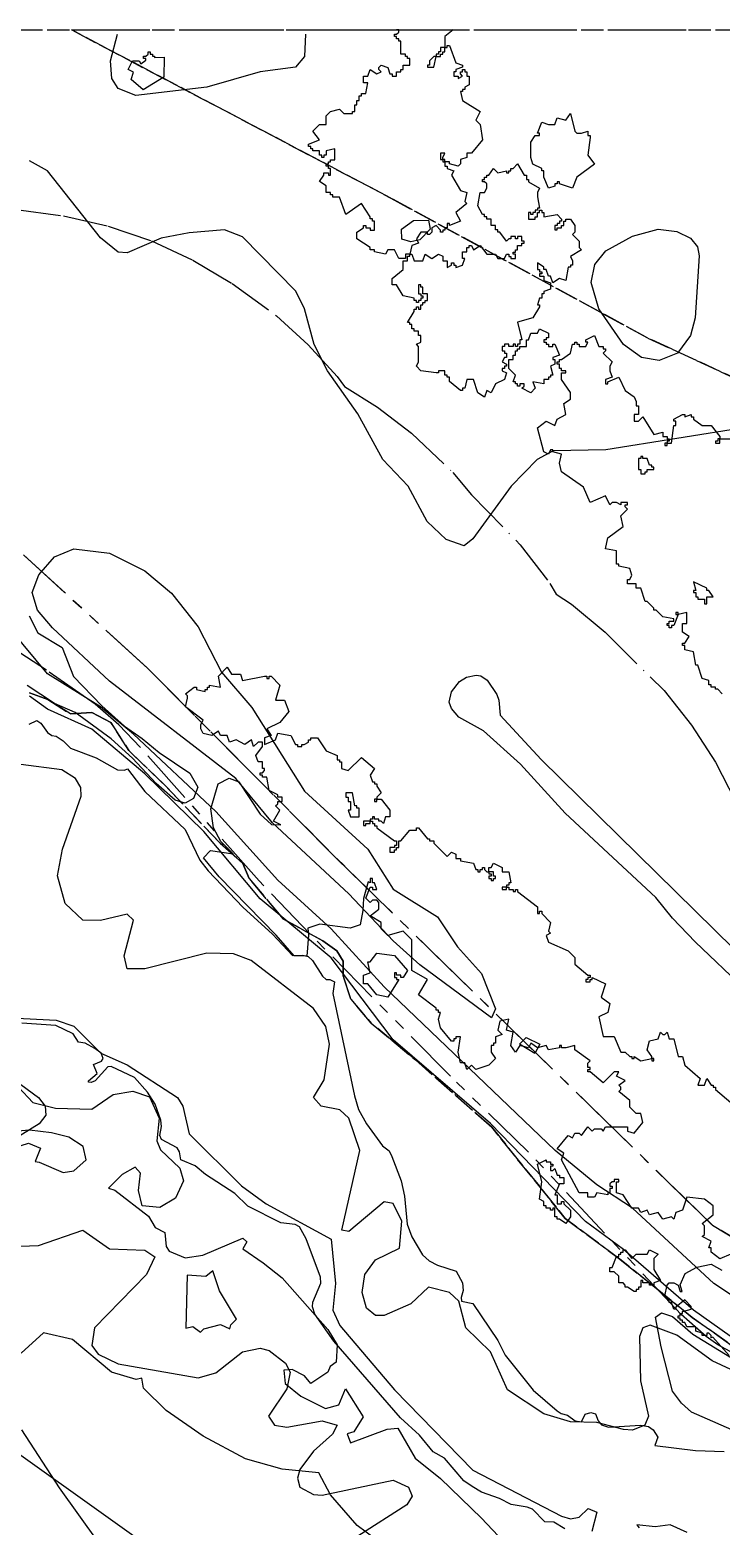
# Model space of a CAD drawing. Header units: metres. Extents: x -400 to 800, y -650 to 500.
# Drawn here: x -6.5 to 72.1, y 329.8 to 500 of the extents above; entities that cross this region are included whole.
import ezdxf

# ---------------------------------------------------------------- set-up
doc = ezdxf.new("R2010")
doc.units = ezdxf.units.M
doc.header["$LTSCALE"] = 2
for name, pattern in [('DASHDOT', [3.556, 2.54, -0.508, 0, -0.508]), ('DASHED', [1.524, 1.27, -0.254]), ('PHANTOM', [6.35, 3.175, -0.635, 0.635, -0.635, 0.635, -0.635])]:
    doc.linetypes.add(name, pattern=pattern)
for name, color, linetype in [('SITE-FLOOD-LIMIT', 5, 'DASHED'), ('SITE-PATH', 84, 'CONTINUOUS'), ('SITE-PROPERTY', 7, 'PHANTOM'), ('SITE-SETBACK-WATER', 1, 'DASHDOT'), ('SITE-TREE-CANOPY', 94, 'CONTINUOUS'), ('SITE-WATER-EDGE', 5, 'CONTINUOUS'), ('TOPO-CONTOUR-MAJOR', 8, 'CONTINUOUS'), ('TOPO-CONTOUR-MINOR', 9, 'CONTINUOUS')]:
    doc.layers.add(name, color=color, linetype=linetype)

msp = doc.modelspace()

# ---------------------------------------------------------------- linework, layer by layer
at = {"layer": 'SITE-FLOOD-LIMIT'}
for points in [[(-77.69, 500), (-1.74, 500), (-1.33, 499.77), (34.51, 480.88), (63.74, 464.95), (96.94, 449.64), (140.03, 428.28), (213.98, 390.59), (232.57, 377.07), (254.93, 359.21), (274.7, 343.86), (289.26, 330.5), (301.84, 320.47), (314.12, 311), (322.37, 302.81), (337.35, 290.27)], [(337.35, 290.27), (322.37, 302.81), (314.12, 311), (301.84, 320.47), (289.26, 330.5), (274.7, 343.86), (254.93, 359.21), (232.57, 377.07), (213.98, 390.59), (140.03, 428.28), (96.94, 449.64), (63.74, 464.95), (34.51, 480.88), (-1.74, 500), (399.92, 500)], [(-6.55, 424.6), (-4.46, 423.85), (-1.9, 422.22), (0.55, 422.37), (2.72, 421.21), (4.74, 418.04), (9.06, 413.86), (15.12, 407.51), (17.72, 405.2), (18.44, 403.47), (22.33, 398.85), (26.81, 396.4), (28.39, 395.25), (29.11, 394.09), (29.11, 392.36), (29.98, 389.77), (32.29, 387.03), (37.34, 382.84), (45.99, 375.2), (54.36, 364.81), (60.56, 360.19), (68.78, 353.56), (77.73, 347.21)], [(77.73, 347.21), (68.78, 353.56), (60.56, 360.19), (54.36, 364.81), (45.99, 375.2), (37.34, 382.84), (32.29, 387.03), (29.98, 389.77), (29.11, 392.36), (29.11, 394.09), (28.39, 395.25), (26.81, 396.4), (22.33, 398.85), (18.44, 403.47), (17.72, 405.2), (15.12, 407.51), (9.06, 413.86), (4.74, 418.04), (2.72, 421.21), (0.55, 422.37), (-1.9, 422.22), (-4.46, 423.85), (-6.55, 424.6)]]:
    msp.add_lwpolyline(points, dxfattribs=at)
at = {"layer": 'SITE-PATH'}
msp.add_lwpolyline([(80.39, 385.51), (69.12, 396.26), (66.54, 398.98), (64.65, 401.33), (54.33, 410.92), (49.27, 416.49), (45.05, 420.29), (42.25, 421.84), (41.44, 422.8), (41.15, 423.53), (41.44, 424.71), (42.33, 425.89), (43.13, 426.4), (44.24, 426.62), (44.75, 426.55), (45.49, 426.03), (46.59, 424.41), (46.81, 423.75), (46.96, 422.06), (51.63, 417.03), (77.86, 391.21)], dxfattribs=at)
at = {"layer": 'SITE-PROPERTY'}
for points in [[(-65.25, 500), (172.17, 500), (200.74, 434.28), (209.97, 438.28), (183.13, 500), (385.85, 500)], [(-35.35, 466), (6.91, 427.36), (28.33, 405.81), (71.07, 364.05), (88.36, 353.52), (92.28, 352.98), (117.32, 350.27), (140.49, 348.09), (161.91, 356.28), (178.21, 359.82), (187.18, 356.27), (191.35, 354.4), (220.46, 349.54), (240.09, 343.28), (262.9, 334.95), (279.37, 325.25), (306.77, 312.69), (332.86, 288.64)], [(332.86, 288.64), (306.77, 312.69), (279.37, 325.25), (262.9, 334.94), (240.09, 343.28), (220.46, 349.54), (191.35, 354.4), (187.18, 356.27), (178.21, 359.82), (161.91, 356.28), (140.49, 348.09), (117.32, 350.27), (92.28, 352.98), (88.36, 353.52), (71.07, 364.05), (28.33, 405.81), (6.91, 427.36), (-35.35, 466)], [(73.11, 349.7), (71.69, 350.43), (70.36, 351.38), (67.52, 353.89), (50.19, 372.36), (41.3, 380.99), (25.37, 397.15), (19.56, 403.2), (6.09, 418.38), (3.62, 420.97), (0.91, 423.32), (-4.62, 427.16), (-18.24, 436.07)]]:
    msp.add_lwpolyline(points, dxfattribs=at)
at = {"layer": 'SITE-SETBACK-WATER'}
msp.add_lwpolyline([(-8.06, 479.59), (-2.67, 478.86), (2.4, 477.69), (7.32, 476), (12.04, 473.81), (16.51, 471.14), (21.52, 467.49), (25.14, 464.2), (28.41, 460.58), (29.26, 459.44), (33.03, 457.09), (36.87, 454.14), (41.58, 449.67), (43.69, 447.11), (49.24, 441.45), (52.59, 437.05), (53.31, 435.84), (55.06, 434.67), (58.89, 431.49), (65.58, 424.85), (68.71, 420.94), (71.42, 416.73), (73.71, 412.28)], dxfattribs=at)
at = {"layer": 'SITE-TREE-CANOPY'}
for points in [[(40.68, 484.75), (40.68, 484.49), (40.93, 484.49), (40.93, 484.25), (41.68, 483.99), (41.43, 483.49), (42.43, 481.74), (43.18, 481.5), (42.93, 480.5), (43.18, 480.24), (41.93, 479.24), (42.43, 478.24), (41.18, 477.74), (41.18, 477.99), (40.93, 477.99), (40.93, 477.49), (40.68, 477.49), (40.68, 477.24), (40.43, 477.24), (40.43, 476.99), (40.18, 476.99), (40.18, 477.24), (39.68, 477.74), (39.18, 477.49), (39.18, 476.99), (38.93, 476.74), (38.68, 476.74), (38.68, 476.99), (37.93, 476.99), (37.43, 476.25), (37.68, 475.75), (36.93, 475.49), (36.68, 474.49), (36.18, 474.49), (36.18, 473.99), (35.43, 473.99), (34.93, 474.99), (34.18, 474.99), (33.93, 474.49), (32.68, 474.75), (32.68, 474.99), (32.18, 474.99), (32.18, 475.25), (30.68, 476.24), (30.68, 476.99), (31.43, 477.49), (31.43, 477.74), (31.68, 477.74), (31.68, 477.49), (32.18, 477.49), (32.18, 477.24), (32.68, 477.24), (32.68, 478.24), (32.43, 478.24), (32.43, 478.5), (32.18, 478.5), (32.18, 478.74), (31.18, 480.24), (29.43, 479), (28.68, 480.99), (27.93, 480.99), (27.93, 481.24), (27.68, 481.24), (27.68, 481.49), (27.18, 481.49), (27.18, 482.25), (26.43, 482.75), (26.93, 483.49), (26.93, 483.75), (27.43, 483.75), (27.43, 483.49), (27.68, 483.49), (27.68, 484.25), (27.43, 484.25), (27.43, 484.49), (27.18, 484.49), (27.18, 484.75), (27.43, 484.75), (27.43, 484.99), (27.68, 484.99), (27.68, 485.24), (28.18, 485.24), (28.18, 486.49), (27.18, 486.24), (27.18, 485.74), (26.93, 485.74), (26.93, 485.49), (26.68, 485.49), (26.68, 485.74), (26.43, 485.74), (26.43, 486.24), (25.68, 486.24), (25.68, 486.49), (25.43, 486.49), (25.43, 486.74), (25.18, 486.74), (25.18, 487), (26.43, 487.5), (25.68, 488.5), (26.43, 489.24), (27.18, 489.24), (27.18, 490.24), (27.68, 490.74), (28.68, 490.99), (29.18, 490.49), (30.18, 490.49), (30.18, 490.74), (30.43, 490.74), (30.43, 491.49), (30.68, 491.49), (30.68, 491.99), (30.93, 491.99), (30.93, 492.49), (31.18, 492.49), (31.18, 492.75), (31.68, 492.75), (31.93, 493.99), (31.43, 493.99), (31.43, 494.75), (31.93, 494.75), (32.18, 495.49), (32.93, 494.99), (33.43, 495.25), (33.18, 495.49), (33.18, 495.74), (33.43, 495.99), (34.18, 495.74), (34.43, 494.99), (34.68, 494.99), (34.68, 494.75), (35.18, 494.75), (35.18, 495.25), (35.68, 495.25), (35.68, 495.49), (35.93, 495.49), (35.93, 495.99), (36.68, 495.99), (36.68, 496.74), (36.43, 496.74), (36.43, 496.99), (36.18, 496.99), (36.18, 497.24), (35.68, 497.24), (35.68, 498.74), (35.43, 498.74), (35.43, 499), (35.18, 499), (35.18, 499.24), (34.93, 499.24), (34.93, 499.5), (35.18, 499.5), (35.43, 499.74), (35.43, 500), (35.18, 500), (41.63, 500), (40.68, 499.24), (40.68, 497.99), (40.93, 497.99), (40.93, 498.24), (41.18, 498.24), (41.93, 496.25), (42.68, 495.99), (42.68, 495.75), (41.93, 495.49), (41.93, 495.25), (41.68, 495.25), (41.68, 494.75), (42.18, 494.75), (42.18, 494.49), (42.68, 494.75), (42.43, 494.99), (42.43, 495.25), (42.68, 495.25), (42.68, 495.49), (42.93, 495.49), (42.93, 495.25), (43.18, 495.25), (43.18, 494.75), (43.43, 494.75), (43.43, 493.75), (42.93, 493.49), (42.93, 493.24), (42.68, 493.24), (42.68, 492.99), (42.43, 492.99), (42.68, 491.99), (44.68, 490.74), (44.18, 489.74), (44.68, 489.24), (44.93, 487.49), (43.68, 485.99), (43.18, 485.99), (43.18, 485.49), (42.43, 485.25), (42.43, 484.75), (42.18, 484.49), (41.18, 484.75), (41.18, 484.99), (40.68, 484.99)], [(4.68, 495.5), (5.18, 496.5), (5.93, 496.5), (6.11, 496.13), (6.68, 496.55), (6.68, 496.74), (6.43, 496.74), (6.43, 497), (6.68, 497), (6.93, 497.24), (6.93, 497.49), (7.18, 497.49), (7.18, 497.24), (7.43, 497.24), (7.43, 497), (7.68, 497), (7.68, 496.88), (8.78, 496.89), (8.71, 494.61), (6.36, 493.18), (5.02, 494.36), (5.28, 495.2)], [(39.43, 496.99), (38.93, 496.49), (38.93, 495.99), (38.68, 495.99), (38.68, 495.75), (39.43, 495.75), (39.68, 496.99)], [(40.18, 497.99), (40.18, 497.49), (39.93, 497.49), (39.93, 497.24), (39.68, 497.24), (39.68, 496.99), (40.18, 496.99), (40.18, 497.24), (40.43, 497.24), (40.43, 497.49), (40.68, 497.49), (40.68, 497.99)], [(55.43, 488.49), (55.68, 488.25), (56.18, 488.25), (56.93, 488.49), (56.93, 487.99), (57.18, 487.99), (57.18, 487.75), (56.93, 485.75), (57.68, 484.74), (55.68, 483.24), (55.18, 482), (53.68, 482.5), (53.68, 482.74), (53.43, 482.74), (53.43, 482.5), (53.18, 482.5), (53.18, 482.24), (52.43, 482), (51.93, 483.24), (51.93, 483.99), (51.68, 483.99), (51.68, 484.24), (50.68, 484.74), (50.43, 485.49), (50.43, 487.25), (50.93, 487.99), (51.43, 487.99), (51.43, 488.24), (51.18, 488.24), (51.68, 489.49), (52.43, 489.24), (53.18, 489.24), (53.43, 490), (54.43, 489.74), (54.93, 490.5)], [(40.43, 485.49), (40.68, 485.99), (40.18, 485.99), (40.18, 485.25), (40.43, 485.25)], [(40.68, 485.25), (40.43, 485.25), (40.43, 484.99), (40.68, 484.99)], [(36.93, 474.49), (37.18, 473.75), (38.18, 473.75), (38.43, 474.49), (39.18, 473.99), (39.93, 474.49), (40.43, 474.25), (40.43, 473.74), (40.93, 473.74), (40.93, 472.99), (41.43, 473.24), (41.43, 473.49), (41.68, 473.49), (41.68, 473.24), (41.93, 473.24), (41.93, 472.99), (42.68, 473.24), (42.93, 473.99), (42.68, 473.99), (42.68, 474.75), (43.18, 474.75), (43.18, 475.25), (43.43, 475.25), (43.43, 475.49), (43.68, 475.49), (43.93, 474.99), (44.68, 475.49), (45.43, 474.49), (46.43, 474.49), (46.68, 473.99), (47.43, 473.99), (47.68, 474.49), (47.93, 474.49), (47.93, 474.24), (48.18, 474.24), (48.18, 473.99), (48.68, 473.99), (48.68, 474.49), (48.43, 474.49), (48.43, 474.74), (48.68, 474.74), (48.68, 474.99), (48.93, 474.99), (48.93, 475.49), (49.43, 475.49), (49.43, 475.75), (49.68, 475.75), (49.68, 475.99), (49.43, 475.99), (49.43, 476.49), (48.93, 476.49), (48.93, 476.25), (48.68, 476.25), (48.68, 476.49), (48.18, 476.49), (48.18, 476.25), (47.93, 476.25), (47.68, 475.99), (46.93, 476.99), (46.68, 476.99), (46.68, 477.25), (46.43, 477.25), (46.43, 477.74), (45.93, 477.74), (45.93, 478.49), (45.43, 478.49), (45.43, 478.74), (45.18, 478.74), (45.18, 478.99), (44.93, 478.99), (44.43, 480), (44.68, 481.5), (45.18, 481.5), (45.43, 482), (45.43, 482.49), (45.18, 482.74), (44.93, 482.74), (44.93, 482.99), (45.18, 482.99), (45.18, 483.24), (45.43, 483.24), (45.43, 483.49), (45.68, 483.49), (46.18, 484.25), (46.68, 483.74), (47.68, 483.99), (47.68, 483.74), (47.93, 483.74), (47.93, 483.99), (48.18, 483.99), (48.18, 484.24), (48.43, 484.24), (48.93, 484.75), (49.68, 483.49), (49.93, 483.49), (49.93, 482.99), (50.18, 482.99), (50.18, 482.74), (51.43, 482), (51.18, 481.5), (51.18, 481), (51.43, 479.74), (51.18, 479.74), (51.18, 479.49), (50.93, 479.49), (50.93, 479.24), (50.68, 479.24), (50.68, 478.99), (50.43, 478.99), (50.43, 479.24), (50.18, 479.24), (50.18, 478.49), (50.93, 478.49), (50.93, 478.74), (51.18, 478.74), (51.18, 479.24), (51.43, 479.24), (51.43, 479.49), (51.68, 479.49), (51.68, 479.24), (51.93, 479.24), (51.93, 478.74), (53.43, 478.99), (53.93, 478.49), (53.93, 478.25), (53.68, 478.25), (53.68, 477.99), (53.43, 477.99), (53.43, 477.75), (53.18, 477.75), (53.18, 477.25), (53.43, 477.25), (53.43, 477.49), (53.93, 477.49), (53.93, 477.75), (54.18, 477.75), (54.18, 478.25), (54.43, 478.25), (54.43, 478.49), (54.93, 478.49), (55.43, 477.75), (55.43, 476.99), (55.18, 476.75), (55.93, 475.99), (55.93, 475.24), (56.18, 474.99), (54.93, 474.24), (55.18, 473.74), (55.18, 473.24), (54.93, 473.24), (54.93, 473), (54.68, 473), (54.43, 471.5), (53.68, 471.74), (52.93, 471.24), (52.68, 472), (52.43, 472), (52.18, 472.74), (51.93, 472.74), (51.93, 473), (51.18, 473.49), (51.18, 472.74), (51.43, 472.74), (51.43, 472.5), (51.68, 472.5), (51.68, 472.24), (51.43, 472.24), (51.43, 472), (51.93, 472), (51.93, 471.5), (52.68, 471.24), (52.68, 470.5), (51.93, 470.24), (51.93, 469.99), (51.68, 469.99), (51.68, 469.49), (51.43, 469.49), (51.18, 468.74), (51.43, 468.74), (51.43, 468.49), (50.68, 467.25), (48.93, 466.75), (49.43, 464.74), (49.18, 464.74), (49.18, 464.24), (48.93, 464.24), (48.93, 463.99), (48.68, 463.99), (48.68, 464.24), (48.43, 464.24), (48.43, 463.99), (47.93, 463.99), (47.93, 464.24), (47.43, 464.24), (47.43, 463.99), (47.18, 463.99), (47.18, 463.49), (47.43, 463.49), (47.43, 463.24), (47.68, 463.24), (47.68, 462.74), (47.43, 462.74), (47.18, 462.24), (47.68, 462), (47.68, 461.74), (47.43, 461.74), (47.43, 461.5), (47.18, 461.5), (47.18, 461.24), (47.68, 461), (47.43, 460.24), (46.43, 459.74), (45.93, 458.74), (45.43, 458.99), (45.18, 458.24), (44.43, 458.74), (43.93, 460.24), (43.18, 460.24), (42.93, 459.24), (42.68, 459.24), (42.68, 458.99), (42.43, 458.99), (41.18, 460), (41.18, 460.5), (40.93, 460.5), (40.93, 460.74), (40.68, 460.74), (40.68, 461.24), (39.93, 461.24), (39.93, 461), (39.68, 461), (37.93, 461.24), (37.43, 461.74), (37.68, 462.24), (37.68, 463.99), (37.43, 464.25), (37.93, 464.49), (37.93, 465.25), (37.68, 465.25), (37.68, 465.75), (37.18, 465.75), (37.18, 465.99), (36.93, 465.99), (36.93, 466.49), (36.68, 466.49), (36.68, 466.74), (36.43, 466.74), (37.18, 467.99), (37.18, 468.24), (37.43, 468.24), (37.43, 468.49), (37.68, 468.49), (37.68, 468.24), (37.93, 468.24), (37.93, 468.74), (38.18, 468.74), (38.18, 469), (38.43, 469), (38.43, 469.24), (38.68, 469.24), (38.68, 470), (38.18, 470), (38.18, 470.74), (37.93, 470.74), (37.93, 471), (37.68, 471), (37.68, 470), (37.93, 470), (37.93, 469.74), (38.18, 469.74), (38.18, 469.5), (37.93, 469.5), (37.93, 469.24), (37.68, 469.24), (37.68, 469), (37.43, 469), (37.43, 469.24), (37.18, 469.24), (37.18, 469.5), (35.93, 469.74), (35.18, 471), (34.68, 471), (34.68, 471.74), (35.93, 472.74), (35.93, 473.75), (36.43, 473.75), (36.43, 474.25), (36.68, 474.25), (36.68, 474.49)], [(51.93, 464.49), (52.18, 464.49), (52.18, 464.24), (52.43, 464.24), (52.43, 463.99), (52.93, 463.99), (52.93, 464.24), (53.18, 464.24), (53.68, 463), (52.93, 462.74), (52.93, 462.5), (53.18, 462.5), (53.18, 462), (52.68, 461.74), (52.93, 460.74), (52.68, 460.74), (52.68, 460.49), (52.43, 460.49), (52.43, 460.24), (51.93, 460.24), (51.93, 459.74), (50.68, 459.99), (50.93, 459.24), (50.43, 458.74), (49.43, 459.24), (49.68, 459.49), (49.68, 459.74), (49.18, 459.74), (49.18, 459.49), (48.93, 459.49), (48.93, 459.74), (48.68, 459.74), (48.68, 459.99), (48.43, 459.99), (48.68, 460.74), (47.93, 461.5), (47.93, 462.5), (48.43, 462.5), (48.43, 463), (48.68, 463), (48.68, 463.49), (48.93, 463.49), (48.93, 463.74), (49.18, 463.74), (49.18, 463.99), (49.93, 463.99), (49.93, 464.74), (50.18, 464.74), (50.43, 465.49), (51.18, 465.49), (51.43, 465.99), (52.43, 465.49), (52.43, 464.99), (52.18, 464.99), (52.18, 464.74), (51.93, 464.74)], [(65.68, 453), (65.68, 452.74), (65.93, 452.74), (65.93, 453)], [(71.68, 453.5), (71.68, 453.24), (71.43, 453.24), (71.43, 452.99), (71.93, 452.99), (71.93, 453.5)], [(62.68, 449.99), (62.93, 449.99), (62.93, 449.49), (63.43, 449.49), (63.43, 449.75), (63.68, 449.75), (63.68, 449.99), (64.43, 449.99), (64.43, 450.25), (64.18, 450.25), (64.18, 450.49), (63.93, 450.49), (63.68, 451.24), (63.18, 451.24), (63.18, 451.49), (62.93, 451.49), (62.93, 451.24), (62.68, 451.24)], [(69.18, 436.24), (68.93, 436.24), (68.93, 436), (69.18, 436), (69.18, 435.5), (69.43, 435.5), (69.43, 435.24), (70.18, 435.24), (70.18, 434.74), (70.43, 434.74), (70.43, 435.5), (71.18, 435.5), (70.68, 436.24), (70.43, 436.24), (70.43, 436.5), (68.93, 437.24)], [(67.18, 433.74), (66.93, 433.74), (66.93, 433.5), (67.18, 433.5)], [(29.43, 412.74), (29.68, 412.74), (29.68, 412.24), (29.93, 412.24), (29.93, 411.24), (29.68, 411.24), (29.93, 410.5), (30.93, 410.5), (30.93, 411.5), (30.68, 411.5), (30.68, 411.74), (30.43, 411.74), (30.18, 413.24), (29.43, 413.24)], [(32.68, 412.5), (32.68, 412.24), (32.93, 412.24), (32.93, 412.5)], [(31.93, 410), (31.43, 410), (31.43, 409.5), (31.68, 409.5), (31.68, 409.74), (32.18, 409.74), (32.18, 410)], [(45.68, 404), (45.93, 404), (45.93, 403.74), (45.68, 403.74), (45.68, 403.5), (45.93, 403.5), (45.93, 403.24), (46.18, 403.24), (46.18, 403.5), (46.43, 403.5), (46.43, 403.74), (46.18, 403.74), (46.18, 404.24), (45.68, 404.24)], [(47.18, 402.5), (47.18, 402.24), (47.68, 402.24), (47.68, 402.5)], [(35.93, 392.24), (35.68, 392.24), (35.68, 392.5), (35.18, 392.5), (35.18, 392.74), (34.93, 392.74), (34.93, 392.24), (35.18, 392.24), (35.18, 392), (35.43, 392), (34.18, 389.99), (32.93, 390.24), (31.93, 391.5), (31.43, 391.5), (31.43, 392.5), (32.18, 392.74), (31.93, 393.99), (32.18, 393.99), (32.93, 394.99), (34.93, 394.74), (36.43, 393)], [(64.18, 382.74), (64.43, 382.74), (64.43, 382.99), (64.18, 382.99)], [(-5.44, 371.22), (-2.72, 370.03), (-1.5, 370.24), (-0.1, 371.48), (-0.45, 373.01), (-2.06, 374.05), (-4.06, 374.55), (-6.55, 374.87), (-8.75, 374.66), (-10.82, 374.11), (-11.61, 372.82), (-11.24, 372.29), (-9.03, 372.63), (-6.67, 373.39), (-5.31, 372.81), (-5.91, 371.3)], [(52.18, 371.24), (52.68, 371.24), (52.68, 370.99), (52.93, 370.99), (52.93, 370.75), (52.68, 370.75), (52.68, 370.25), (52.93, 370.25), (53.18, 370.49), (53.43, 369.75), (53.68, 369.75), (53.68, 369.49), (54.18, 369.49), (54.18, 368.75), (53.68, 368.75), (53.18, 367.49), (53.43, 367.49), (53.43, 366.49), (53.93, 366.49), (53.93, 366.74), (54.18, 366.74), (54.18, 366.49), (54.93, 365.74), (54.93, 365), (54.43, 364.24), (53.68, 364.74), (53.43, 364.74), (53.43, 365), (53.18, 365), (53.18, 366), (52.93, 366), (52.93, 365.74), (52.68, 365.74), (52.68, 366), (52.18, 366), (52.18, 366.24), (51.93, 366.24), (51.93, 366.74), (51.43, 366.99), (51.68, 368.99), (51.18, 370.99), (52.18, 371.49)], [(64.43, 358.99), (65.18, 357.74), (64.43, 357.5), (64.43, 357.24), (63.93, 357.24), (63.93, 357.5), (63.18, 357.5), (63.18, 357.74), (62.93, 357.74), (62.93, 357), (62.68, 357), (62.68, 356.74), (62.43, 356.74), (62.43, 356.5), (62.18, 356.5), (61.43, 357), (61.18, 357), (61.18, 357.24), (60.93, 357.49), (60.43, 357.49), (60.43, 358.24), (59.93, 358.74), (59.43, 358.74), (59.43, 359.25), (59.68, 359.25), (60.18, 360.49), (60.43, 360.49), (60.43, 360.75), (60.68, 360.75), (60.68, 360.99), (60.93, 360.99), (60.93, 361.25), (61.18, 361.25), (61.93, 360.25), (62.43, 360.75), (63.68, 360.75), (63.93, 361.25), (64.93, 360.75), (64.43, 360.25)], [(11.21, 352.33), (12.01, 352.51), (12.91, 351.87), (13.29, 352.27), (15.17, 352.76), (16.21, 352.27), (16.34, 352.72), (17, 353.37), (15.05, 356.57), (14.31, 358.84), (13.49, 358.23), (11.39, 358.35)]]:
    msp.add_lwpolyline(points, close=True, dxfattribs=at)
for points in [[(72.18, 424.5), (71.68, 425), (71.43, 425), (71.43, 425.24), (70.93, 425.24), (70.93, 425.5), (70.68, 425.5), (70.68, 426), (69.93, 426.24), (69.43, 427.74), (69.18, 427.74), (68.93, 429.25), (67.93, 429.49), (67.93, 429.99), (67.68, 429.99), (67.68, 430.25), (67.93, 430.25), (68.43, 430.99), (67.68, 431.49), (67.68, 432.49), (68.18, 432.49), (68.18, 433.74), (67.18, 433.5), (66.68, 432.24), (66.43, 432.24), (66.43, 431.99), (66.18, 431.99), (66.18, 432.24), (65.93, 432.24), (65.93, 432.49), (66.18, 432.49), (66.18, 432.74), (66.68, 432.74), (66.68, 433), (65.43, 433.24), (64.68, 434), (64.43, 434), (64.43, 434.24), (63.68, 435), (63.43, 435), (62.93, 436.49), (62.43, 436.49), (62.43, 436.99), (61.43, 436.99), (61.43, 437.49), (61.68, 437.49), (61.93, 437.99), (61.68, 438.75), (60.43, 438.99), (60.43, 439.25), (60.18, 439.25), (60.18, 440.74), (58.93, 440.99), (59.18, 442.24), (60.93, 443.5), (60.68, 444.74), (61.43, 445.49), (61.18, 445.74), (61.18, 445.99), (61.43, 445.99), (61.43, 446.24), (60.68, 446.24), (60.68, 445.99), (60.18, 446.24), (59.68, 446.24), (59.43, 445.99), (58.93, 446.99), (57.18, 446.24), (56.43, 447.99), (53.93, 449.74), (53.68, 450.74), (53.93, 451.74), (52.93, 452), (52.93, 452.24), (52.68, 452.24), (52.43, 451.74), (51.93, 452), (51.18, 454.74), (52.18, 455.49), (53.18, 454.99), (53.43, 455.74), (54.43, 456.25), (54.18, 457.49), (54.93, 457.99), (54.93, 458.75), (53.93, 460.24), (53.93, 461), (54.43, 461), (54.43, 461.24), (53.93, 461.24), (53.93, 461.5), (53.68, 461.5), (53.68, 462), (53.43, 462), (53.43, 462.24), (53.68, 462.24), (53.68, 462.5), (53.93, 462.5), (54.93, 463.24), (55.18, 464.24), (55.43, 464.24), (55.43, 464.49), (55.68, 464.49), (55.68, 464.24), (55.93, 464.24), (55.93, 464), (56.68, 464), (56.93, 464.49), (56.68, 464.49), (56.68, 464.74), (57.68, 465.24), (58.18, 464), (58.68, 464), (58.68, 463.74), (58.93, 463.74), (58.93, 463.5), (58.68, 463.24), (59.68, 462.24), (59.43, 461.74), (59.43, 461.24), (59.68, 460.49), (58.93, 460.24), (58.93, 459.74), (59.18, 459.74), (59.18, 459.99), (60.43, 460.49), (61.18, 458.99), (62.18, 458.25), (62.43, 457.75), (62.43, 457.25), (62.68, 457.25), (62.68, 456.24), (62.18, 456.24), (62.18, 455.49), (62.68, 455.49), (63.18, 455.99), (64.43, 454), (65.43, 454.24), (65.43, 453.74), (65.93, 453.74), (65.93, 453.5), (66.18, 453.5), (66.18, 453.24), (65.93, 453.24), (65.93, 453), (66.18, 453), (66.43, 453), (66.68, 455), (66.93, 455), (66.93, 455.5), (66.68, 455.5), (66.68, 455.74), (67.68, 456.24), (67.93, 456.24), (67.93, 455.99), (68.68, 456.24), (68.68, 455.99), (68.93, 455.99), (68.93, 455.74), (69.93, 455), (70.93, 455), (71.93, 453.74), (71.93, 453.5), (73.43, 453.5)], [(-6.59, 433.35), (-5.6, 431.41), (-2.83, 429.76), (-1.55, 426.47), (1.67, 423.11), (4.24, 420.8), (6.26, 419.41), (8.2, 417.81), (11.67, 415.45), (12.59, 413.86), (12.1, 412.57), (11.15, 412.06), (10.03, 412.4), (7.87, 414.29), (5.17, 417.15), (2.75, 419.38), (-1.35, 422.35), (-3.7, 423.39), (-6.81, 425.42)], [(73.18, 360.75), (71.93, 360.24), (70.93, 360.99), (70.93, 361.49), (70.68, 361.49), (70.93, 362.25), (69.93, 362.75), (70.18, 362.99), (70.18, 363.99), (69.93, 364.24), (71.18, 365.24), (71.18, 366.24), (70.18, 367), (68.18, 367.24), (67.68, 365.74), (66.93, 365.5), (66.68, 364.74), (66.43, 365), (65.43, 364.74), (64.93, 365.5), (63.93, 365.24), (63.68, 365.74), (62.93, 365.5), (62.68, 366), (61.93, 366), (60.93, 367.49), (60.18, 367.74), (60.18, 368.99), (60.43, 368.99), (60.43, 369.25), (59.93, 369.25), (59.93, 368.99), (59.68, 368.99), (59.43, 368.75), (59.43, 368.49), (59.68, 368.49), (59.68, 368.24), (59.43, 368.24), (59.43, 367.74), (59.18, 367.74), (59.18, 367.49), (57.93, 367.74), (57.68, 367.24), (56.93, 367.24), (56.93, 367.74), (55.93, 367.74), (53.93, 371.49), (54.18, 372.24), (53.43, 372.74), (54.68, 374.24), (55.18, 374), (55.43, 374.5), (55.93, 374.5), (56.18, 374.24), (56.93, 375.24), (57.43, 374.74), (57.68, 375), (58.43, 375), (58.68, 374.74), (58.93, 375.24), (61.43, 375.24), (61.43, 374.74), (62.18, 374.5), (63.18, 375.74), (62.93, 376.74), (62.43, 376.74), (61.68, 377.49), (61.68, 378.24), (60.43, 379.25), (60.68, 379.49), (60.68, 379.75), (60.43, 379.99), (61.18, 380.49), (60.18, 380.99), (60.43, 381.49), (59.93, 381.49), (58.68, 380.25), (57.18, 381.49), (56.93, 381.49), (56.93, 381.74), (57.18, 381.74), (57.18, 381.99), (56.93, 381.99), (56.93, 382.49), (57.18, 382.74), (55.43, 384), (55.43, 384.5), (54.43, 384.24), (53.93, 384.24), (53.93, 384.5), (53.68, 384.5), (53.68, 384.24), (52.43, 384), (52.18, 384.5), (51.18, 384.24), (50.43, 384.74), (50.18, 384.24), (49.18, 384.5), (48.68, 383.74), (48.18, 384.5), (48.43, 385.99), (47.68, 386.24), (47.93, 387.49), (46.93, 387.25), (46.68, 386.24), (47.18, 385.74), (46.43, 385.49), (46.43, 384.74), (46.18, 384.74), (46.18, 384.5), (45.93, 384.5), (45.93, 383.74), (46.43, 383), (45.68, 382.24), (44.18, 381.74), (43.68, 382.24), (43.18, 381.74), (42.93, 382.5), (42.43, 382.5), (42.18, 383.74), (42.43, 385.49), (41.93, 385.49), (41.93, 385.24), (41.68, 385.24), (41.68, 384.99), (41.43, 384.99), (40.18, 386.49), (39.93, 387.49), (40.18, 388.25), (39.93, 388.25), (39.93, 388.49), (39.68, 388.49), (39.68, 388.75), (37.68, 390.24), (38.68, 392), (36.93, 393), (36.93, 396.49), (35.93, 397.49), (34.18, 396.99), (33.43, 397.75), (33.43, 398.49), (32.18, 399.24), (33.18, 400), (33.18, 400.74), (32.93, 401), (32.43, 401), (32.18, 400.74), (31.68, 401.24), (32.18, 402.5), (32.43, 402.5), (32.43, 402.24), (32.93, 402.24), (32.68, 402.99), (32.43, 402.99), (32.43, 403.49), (32.18, 403.49), (32.18, 402.99), (31.95, 403.11), (31.42, 401.21), (31.36, 399.85), (31.05, 398.22), (29.9, 397.85), (26.47, 398.29), (25.1, 397.83), (25.17, 397.04), (24.98, 394.66), (23.53, 394.69), (21.5, 397.04), (15.03, 403.66), (13.23, 405.85), (14.04, 406.67), (16.59, 406.27), (15.19, 407.68), (14.39, 409.25), (14.06, 411.39), (14.89, 414.26), (16.15, 414.9), (17.26, 414.47), (19.68, 410.79), (20.97, 409.62), (22.01, 409.57), (21.18, 410), (21.93, 411.24), (21.43, 411.74), (21.68, 411.99), (21.68, 412.24), (22.18, 412.24), (22.18, 412.74), (21.68, 412.74), (21.68, 412.99), (20.68, 413.49), (20.43, 414.99), (19.93, 414.99), (19.93, 415.25), (19.68, 415.25), (19.68, 415.49), (19.93, 415.49), (20.18, 415.75), (20.18, 415.99), (19.93, 415.99), (19.93, 416.74), (19.43, 416.74), (19.18, 417.49), (19.93, 418.5), (19.93, 419), (19.43, 419), (18.93, 418.5), (18.68, 419.24), (17.93, 418.74), (16.93, 419.24), (16.18, 419), (15.93, 419.74), (15.18, 419.74), (14.93, 420.24), (14.18, 419.74), (13.18, 419.99), (12.93, 420.49), (12.93, 420.99), (13.18, 421.49), (11.18, 422.99), (11.43, 423.99), (11.43, 424.25), (11.18, 424.49), (12.18, 425.24), (12.43, 425.24), (12.43, 424.99), (13.43, 424.75), (13.43, 424.99), (13.68, 424.99), (13.68, 425.24), (13.93, 425.24), (13.93, 425.49), (15.18, 425.24), (14.93, 426.49), (15.93, 427.5), (16.43, 426.74), (17.43, 426.74), (17.68, 425.99), (20.18, 426.49), (20.43, 426.49), (20.43, 426.24), (20.68, 426.24), (20.68, 426.49), (20.93, 426.49), (21.93, 425.49), (21.43, 423.75), (22.43, 423.75), (22.93, 422.49), (21.93, 421.24), (20.43, 420.5), (20.93, 419.74), (20.18, 419.5), (20.18, 418.74), (21.43, 419.24), (21.68, 420), (23.18, 419.74), (23.68, 418.74), (23.93, 418.74), (23.93, 418.5), (24.43, 418.5), (24.43, 418.74), (24.68, 418.74), (25.18, 419), (25.18, 419.24), (25.43, 419.24), (25.43, 419.5), (26.18, 419.5), (27.18, 417.99), (28.43, 417.49), (28.43, 416.99), (28.68, 416.99), (28.68, 416.75), (28.93, 416.75), (28.93, 415.99), (29.68, 415.75), (31.18, 417.25), (32.68, 415.99), (32.18, 415.25), (32.43, 414.49), (32.68, 414.49), (32.68, 414.24), (32.93, 414.24), (32.93, 413.99), (33.43, 413.24), (32.93, 412.74), (32.93, 412.5), (33.43, 412.5), (34.43, 411.24), (34.43, 410.5), (33.93, 410.5), (33.68, 409.74), (33.43, 410), (33.18, 410), (33.18, 410.24), (32.68, 410.24), (32.68, 410.5), (32.43, 410.5), (32.43, 410.24), (32.18, 410.24), (32.18, 410), (32.43, 410), (32.43, 409.74), (32.68, 409.74), (32.68, 409.49), (32.93, 409.49), (32.93, 409.24), (34.93, 407.75), (35.18, 407.75), (35.18, 407.25), (34.93, 407.25), (34.93, 406.99), (34.43, 406.99), (34.43, 406.49), (34.93, 406.49), (34.93, 406.75), (35.18, 406.75), (35.18, 406.99), (35.43, 406.99), (35.43, 407.75), (35.68, 407.75), (36.68, 408.99), (37.43, 408.99), (37.43, 409.24), (37.68, 409.24), (38.68, 407.99), (38.93, 407.99), (38.93, 407.75), (39.43, 407.75), (39.43, 407.49), (40.93, 405.99), (41.43, 406.49), (41.93, 406.25), (41.93, 405.74), (42.43, 405.74), (42.43, 405.49), (43.93, 405.24), (44.18, 404.49), (44.43, 404.49), (44.43, 404.24), (44.68, 404.24), (44.68, 404.49), (44.93, 404.49), (44.93, 404.74), (45.18, 404.74), (45.18, 404.49), (45.43, 404.24), (45.68, 404.24), (45.68, 404.74), (45.93, 404.74), (46.18, 405.24), (47.18, 404.74), (47.18, 404.24), (47.93, 404.24), (48.18, 403), (47.93, 403), (47.93, 402.74), (47.68, 402.74), (47.68, 402.5), (47.93, 402.5), (47.93, 402.24), (48.43, 402.24), (48.43, 402), (48.68, 402), (48.68, 402.24), (48.93, 402.24), (48.93, 402), (51.18, 400.24), (51.18, 399.49), (51.43, 399.49), (51.43, 399.75), (51.68, 399.75), (51.68, 399.49), (52.68, 398.49), (52.43, 397.49), (52.68, 397.25), (52.18, 396.99), (52.43, 396.24), (54.68, 395.24), (55.43, 394.5), (55.43, 393.74), (56.93, 392.49), (57.18, 392.49), (57.18, 392.24), (56.93, 392.24), (56.93, 391.99), (56.68, 391.99), (56.68, 391.74), (57.18, 391.74), (57.18, 391.99), (57.43, 391.99), (57.43, 392.24), (58.93, 391.49), (58.43, 389.99), (59.43, 389.25), (59.18, 388.25), (58.18, 387.74), (58.68, 385.5), (59.93, 385.5), (60.68, 383.74), (61.18, 383.74), (61.68, 383.24), (61.93, 383.24), (61.93, 382.99), (62.18, 382.99), (62.18, 383.24), (62.93, 382.74), (64.18, 382.99), (64.18, 383.24), (63.68, 384), (63.93, 385), (64.93, 385.24), (65.18, 386), (65.43, 385.74), (65.68, 385.74), (65.93, 386), (66.18, 385.24), (66.68, 385.24), (67.18, 383.24), (67.68, 383.24), (67.93, 382.25), (69.68, 380.75), (69.43, 379.99), (70.18, 379.99), (70.43, 380.75), (70.93, 379.99), (71.18, 379.99), (71.18, 379.74), (71.43, 379.74), (71.43, 379.49), (73.18, 378)], [(-7.78, 379.74), (-6.17, 378), (-3.57, 377.37), (0.55, 377.26), (2.96, 378.92), (5.21, 379.3), (7.11, 378.63), (8.2, 376.23), (7.92, 373.65), (8.36, 372.62), (10.55, 370.52), (10.96, 369.1), (10.05, 367.14), (8.29, 366.05), (6.28, 366.25), (5.83, 368), (6.09, 369.95), (5.45, 370.65), (3.99, 369.81), (2.42, 368.27), (3.17, 368.04), (7, 365.07), (7.74, 363.79), (8.83, 363.2), (8.99, 361.63), (9.32, 361.08), (11.16, 360.34), (13.17, 360.65), (17.72, 362.57), (18.15, 362.14), (17.71, 361.35), (20.03, 359.78), (22.17, 358.07), (27.37, 352.2), (28.42, 350.45), (28.31, 348.47), (27.63, 347.97), (27.36, 347.32), (25.45, 346.06), (24.71, 346.9), (23.33, 347.64), (22.38, 347.54), (22.51, 346.04), (24.3, 344.6), (27.12, 343.18), (28.62, 343.62), (29.37, 345.42), (31.37, 342.24), (30.31, 340.55), (29.58, 340.33), (29.96, 339.29), (34.11, 340.83), (35.31, 340.95), (37.29, 337.55), (40.18, 335.22), (44.82, 330.71), (48.02, 327.35)], [(73, 349.24), (71.12, 351.3), (70.93, 351.25), (70.93, 351.49), (70.68, 351.75), (70.43, 351.75), (70.43, 351.49), (69.93, 351.49), (69.93, 351.75), (69.18, 351.99), (69.18, 352.49), (68.18, 352.49), (67.93, 352.99), (67.68, 352.99), (67.68, 353.25), (67.43, 353.24), (67.43, 353.49), (67.18, 353.49), (67.18, 353.74), (67.43, 353.74), (67.43, 353.99), (67.68, 353.99), (67.68, 354.24), (68.68, 354.49), (68.68, 354.79), (67.93, 355.57), (66.93, 354.74), (66.93, 354.49), (66.68, 354.49), (66.43, 355.24), (66.18, 355.24), (66.18, 355.5), (65.68, 356), (65.93, 357.24), (66.18, 357.5), (66.68, 357.5), (67.18, 357.24), (67.43, 356.5), (67.65, 356.5), (67.43, 357.28), (68, 358.55), (69.31, 359.28), (70.95, 359.6), (72.14, 358.95)], [(32.75, 328.36), (30.69, 329.89), (27.68, 333.36), (26.35, 335.88), (22.18, 336.31), (18.01, 337.46), (13.19, 340.05), (9, 342.97), (6.43, 345.53), (6.23, 346.65), (5.6, 346.49), (2.79, 347.35), (-1.65, 351.03), (-4.96, 351.79), (-7.5, 349.5)], [(-7.44, 340.79), (-3.18, 334.16), (3.44, 324.98)]]:
    msp.add_lwpolyline(points, dxfattribs=at)
at = {"layer": 'SITE-WATER-EDGE'}
for points in [[(-6.57, 421.04), (-5.71, 421.46), (-5.26, 421.14), (-4.49, 420.08), (-4.01, 419.76), (-3.52, 419.68), (-2.71, 419.13), (-1.88, 418.31), (1.03, 417.22), (3.46, 415.86), (4.24, 415.81), (4.58, 415.97), (6.55, 413.38), (11.16, 409.05), (12.82, 405.55), (13.78, 404.35), (17.71, 400.23), (21.09, 397.16), (23.35, 394.74), (24.54, 394.77), (25.12, 394.62), (25.62, 394.17), (26.76, 392.38), (27.18, 391.98), (27.61, 391.98), (28.13, 391.73), (27.92, 390.4), (30.39, 378.77), (30.84, 377.21), (31.76, 375.59), (33.59, 373.09), (34.35, 372.51), (34.65, 371.85), (35.69, 369.08), (36.09, 367.35), (36.37, 364.17), (36.9, 362.72), (38.12, 360.66), (38.87, 359.98), (39.82, 359.49), (41.95, 358.82), (42.69, 357.49), (42.76, 356.61), (42.51, 355.83), (42.57, 355.42), (43.83, 355.16), (46.69, 350.93), (47.52, 349.25), (50.72, 345.29), (53.42, 342.94), (53.9, 342.62), (54.61, 342.43), (55.46, 341.79), (56.2, 341.69), (56.6, 342.55), (57.27, 342.74), (57.79, 342.58), (58.08, 341.79), (58.49, 341.35), (59.25, 341.08), (62.92, 341.29), (63.83, 341.15), (64.36, 340.76), (64.86, 339.93), (64.54, 338.98), (69.14, 338.42), (72.42, 338.3)], [(54.31, 329.51), (53.07, 330.27), (52.03, 330.31), (50.63, 331.73), (50.02, 331.97), (48.19, 332.28), (46.86, 332.98), (44.85, 333.68), (43.79, 334.31), (42.83, 334.98), (40.61, 337.56), (39.33, 338.28), (37.78, 340.17), (35.64, 342.13), (28.05, 350.87), (25.9, 353.93), (25.62, 354.77), (25.68, 355.31), (26.56, 357.46), (26.52, 358.15), (24.92, 362.51), (24.15, 363.86), (23.65, 364.12), (22.03, 364.31), (18.28, 366.23), (16.8, 367.67), (13.46, 369.82), (12.28, 370.8), (10.67, 371.48), (10.5, 372.39), (10.24, 372.83), (8.48, 373.81), (8.26, 374.24), (8.47, 375.26), (8.37, 375.98), (7.76, 377.8), (6.87, 379.19), (5.41, 380.86), (2.74, 382.09), (2.38, 382.06), (0.92, 380.48), (0.48, 380.27), (0.18, 380.31), (0.15, 380.48), (1.16, 381.31), (0.75, 382.34), (1.65, 382.71), (1.82, 383.01), (1.59, 383.6), (0.89, 384.14), (-0.2, 384.77), (-0.99, 384.86), (-1.59, 385.82), (-3.56, 386.76), (-7.4, 387.03)], [(74.49, 340.24), (68.7, 342.77), (67.55, 343.79), (66.53, 345.18), (65.26, 350.21), (64.61, 353.57), (65.31, 354.09), (66.53, 353.65), (68.87, 351.64), (76.79, 346.8)], [(68.2, 329.1), (66.27, 329.98), (64.57, 329.74), (62.49, 329.98), (62.76, 329.62)]]:
    msp.add_lwpolyline(points, dxfattribs=at)
at = {"layer": 'TOPO-CONTOUR-MAJOR'}
msp.add_lwpolyline([(24.81, 499.5), (24.71, 496.96), (23.7, 495.75), (19.67, 495.24), (13.63, 493.49), (5.56, 492.54), (3.55, 493.32), (2.82, 494.46), (2.68, 496.47), (3.47, 499.5)], dxfattribs=at)
for points in [[(37.12, 478.34), (38.82, 478.37), (39.01, 477.33), (37.81, 476.11), (36.8, 475.88), (35.79, 476.2), (35.73, 477.33)], [(64.9, 477.33), (67.03, 477.08), (68.57, 476.32), (69.37, 475.31), (69.56, 474.31), (69.11, 467.25), (68.6, 465.24), (67.11, 463.22), (65.01, 462.41), (63, 462.74), (60.98, 464.23), (58.17, 468.26), (57.29, 471.28), (57.72, 473.3), (58.97, 474.88), (61.99, 476.56)]]:
    msp.add_lwpolyline(points, close=True, dxfattribs=at)
at = {"layer": 'TOPO-CONTOUR-MINOR'}
for points in [[(75.09, 454.81), (58.97, 452.24), (52.99, 452.14), (51.17, 451.13), (48.21, 448.11), (43.85, 442.11), (42.85, 441.33), (40.83, 442.03), (38.65, 444.08), (36.49, 448.11), (33.62, 451.13), (30.76, 456.33), (27.32, 461.21), (25.8, 464.23), (24.73, 468.26), (23.73, 470.28), (17.66, 476.46), (15.64, 477.26), (11.61, 476.92), (8.44, 476.32), (4.56, 474.64), (3.55, 474.74), (1.53, 476.34), (-4.51, 483.96), (-6.53, 485.11)], [(78.11, 352.86), (71.23, 357.42), (61.99, 365.99), (57.96, 368.63), (53.2, 372.54), (33.78, 391.17), (27.73, 397.75), (21.69, 403.28), (14.63, 411.09), (5.29, 419.89), (1.53, 423.02), (-4.51, 426.76), (-8.54, 431.66)], [(73.08, 351.42), (68.91, 354.4), (60.98, 361.3), (56.64, 364.48), (45.87, 375.61), (34.79, 385.14), (27.73, 394.44), (19.67, 401.18), (13.27, 408.81), (6.57, 415.39), (0.53, 420.47), (-4.51, 422.75), (-6.53, 424.21)], [(82.14, 343.48), (71.06, 348.61), (67.03, 351.53), (64.01, 352.66), (63.17, 352.38), (62.78, 351.38), (62.89, 346.34), (63.81, 342.31), (63.39, 341.3), (61.99, 340.72), (60.98, 340.8), (57.96, 341.62), (54.94, 341.67), (51.92, 342.61), (47.8, 345.33), (45.87, 349.63), (43.05, 352.38), (42.26, 355.41), (41.18, 356.41), (38.82, 356.99), (36.8, 355.1), (33.78, 353.76), (32.77, 353.78), (31.76, 354.6), (31.26, 356.41), (31.58, 358.43), (32.77, 360.11), (35.52, 361.45), (35.79, 364.49), (34.79, 366.52), (33.78, 366.69), (29.75, 363.33), (28.96, 363.47), (31.01, 372.54), (29.75, 376.23), (28.74, 377.18), (26.62, 377.57), (25.75, 378.58), (26.94, 380.6), (27.57, 384.63), (27.13, 386.64), (25.72, 388.7), (18.66, 394.17), (16.65, 394.91), (13.63, 394.97), (6.57, 393.19), (4.56, 393.22), (4.23, 394.7), (5.26, 398.73), (4.56, 399.42), (1.53, 398.69), (-0.48, 398.73), (-2.5, 400.62), (-3.35, 403.77), (-2.8, 406.8), (-0.67, 412.84), (-0.71, 413.85), (-1.31, 414.86), (-2.87, 415.86), (-7.53, 416.46)], [(-8.7, 387.65), (-3.5, 387.38), (-1.49, 386.67), (1.58, 383.62), (4.56, 382.29), (10.28, 378.58), (10.87, 377.57), (11.61, 374.44), (17.54, 368.51), (20.36, 366.49), (27.74, 362.46), (28.24, 357.42), (27.94, 354.4), (28.74, 352.63), (34.95, 345.33), (43.85, 336.19), (53.93, 330.95), (54.94, 330.64), (55.95, 330.85), (56.95, 331.84), (57.96, 331.41), (57.39, 329.21)], [(-7.53, 380.04), (-5.52, 378.58), (-4.78, 377.57), (-4.68, 376.57), (-5.46, 375.56), (-9.55, 373.02)], [(-8.54, 361.63), (-5.52, 361.75), (-0.48, 363.5), (2.54, 361.36), (6.57, 361.2), (7.71, 360.45), (6.76, 358.43), (0.84, 352.38), (0.55, 350.37), (1.28, 349.36), (3.55, 348.26), (12.62, 346.69), (14.63, 347.25), (17.66, 349.64), (19.67, 350.05), (20.68, 349.8), (22.56, 348.35), (23.08, 347.35), (22.69, 345.44), (20.63, 342.31), (21.3, 341.3), (22.69, 341.09), (26.72, 341.79), (28.41, 341.3), (27.91, 340.29), (25.72, 338.33), (24.18, 336.26), (23.91, 335.26), (24.18, 334.25), (25.72, 333.4), (26.72, 333.33), (34.79, 335.04), (36.52, 334.25), (36.94, 333.24), (36.36, 332.23), (30.76, 328.68)], [(10.2, 325.18), (-7.53, 337.86)]]:
    msp.add_lwpolyline(points, dxfattribs=at)
for points in [[(-3.69, 440.05), (-1.49, 440.97), (2.54, 440.49), (6.57, 438.48), (9.6, 435.92), (12.62, 432.12), (15.28, 426.95), (18.72, 422.92), (24.71, 413.4), (31.92, 406.8), (34.79, 402.28), (39.82, 399.14), (42.1, 395.71), (44.82, 392.69), (46.44, 388.66), (45.97, 387.65), (37.81, 393.65), (34.79, 396.41), (29.75, 401.74), (21.08, 409.82), (16.92, 414.86), (2.56, 425.94), (-3.91, 431.99), (-5.64, 434), (-6.24, 436.02), (-5.49, 438.03)], [(49.15, 384.63), (49.9, 385.4), (51.47, 384.63), (50.91, 383.56)]]:
    msp.add_lwpolyline(points, close=True, dxfattribs=at)

doc.saveas('drawing.dxf')
